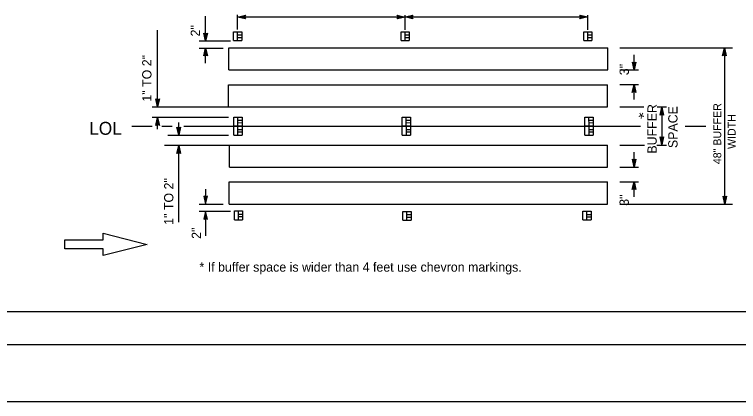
# Model space of a CAD drawing. Extents: x -893 to 867, y -474 to 712.
# Drawn here: x -466 to 81, y -474 to -182 of the extents above; entities that cross this region are included whole.
import ezdxf

# ---------------------------------------------------------------- set-up
doc = ezdxf.new("R2010")
doc.units = 0
for name, color, linetype in [('10 Sheet Format', 7, 'Continuous'), ('56 Stage 3 Anno', 7, 'Continuous'), ('57 Undefined', 7, 'Continuous'), ('60 Nongeo Data', 7, 'Continuous')]:
    doc.layers.add(name, color=color, linetype=linetype)

msp = doc.modelspace()

# ---------------------------------------------------------------- linework, layer by layer
at = {"layer": '10 Sheet Format'}
for p, q in [((-813.45, -406.04), (811.55, -406.04)), ((-863.45, -431.04), (836.55, -431.04))]:
    msp.add_line(p, q, dxfattribs=at)
for points in [[(-893.45, -474.04), (866.55, -474.04), (866.55, 711.96), (-893.45, 711.96)], [(-863.45, -431.04), (836.55, -431.04), (836.55, 668.96), (-863.45, 668.96)]]:
    msp.add_lwpolyline(points, close=True, dxfattribs=at)
at = {"layer": '56 Stage 3 Anno'}
for p, q in [((-321.83, -201.54), (-321.83, -182.95)), ((-297.69, -192.9), (-297.69, -181.95)), ((-297.67, -183.56), (-291.67, -182.23)), ((-291.67, -184.9), (-297.67, -183.56)), ((-297.67, -183.56), (-297.67, -183.56)), ((-297.38, -183.51), (-33.19, -183.51)), ((-291.89, -184.54), (-296.29, -183.56)), ((-296.28, -183.55), (-291.9, -182.58)), ((-294.91, -183.56), (-292.08, -182.93)), ((-292.12, -184.18), (-294.91, -183.56)), ((-293.52, -183.56), (-292.32, -183.29)), ((-292.3, -183.83), (-293.52, -183.56)), ((-291.67, -182.23), (-292.47, -183.56)), ((-292.47, -183.56), (-291.67, -184.9)), ((-291.67, -182.23), (-291.67, -182.23)), ((-291.67, -184.9), (-291.67, -184.9)), ((-176.38, -183.6), (-177.18, -182.26)), ((-177.18, -182.26), (-177.18, -182.26)), ((-177.18, -182.26), (-171.18, -183.6)), ((-171.18, -183.6), (-177.18, -184.93)), ((-177.18, -184.93), (-176.38, -183.6)), ((-177.18, -184.93), (-177.18, -184.93)), ((-176.96, -182.62), (-172.56, -183.6)), ((-172.57, -183.6), (-176.94, -184.57)), ((-173.94, -183.6), (-176.76, -184.22)), ((-176.73, -182.98), (-173.94, -183.6)), ((-176.55, -183.32), (-175.32, -183.6)), ((-175.32, -183.6), (-176.53, -183.87)), ((-171.18, -183.6), (-171.18, -183.6)), ((-171.15, -183.52), (-165.15, -182.19)), ((-165.15, -184.86), (-171.15, -183.52)), ((-171.15, -183.52), (-171.15, -183.52)), ((-171.14, -193.14), (-171.14, -182.2)), ((-165.36, -184.5), (-169.77, -183.52)), ((-169.76, -183.51), (-165.38, -182.55)), ((-168.38, -183.52), (-165.56, -182.89)), ((-165.6, -184.14), (-168.38, -183.52)), ((-167, -183.52), (-165.79, -183.25)), ((-165.77, -183.79), (-167, -183.52)), ((-165.15, -182.19), (-165.95, -183.52)), ((-165.95, -183.52), (-165.15, -184.86)), ((-165.15, -182.19), (-165.15, -182.19)), ((-165.15, -184.86), (-165.15, -184.86)), ((-38.25, -183.52), (-39.05, -182.18)), ((-39.05, -182.18), (-39.05, -182.18)), ((-39.05, -182.18), (-33.05, -183.52)), ((-33.05, -183.52), (-39.05, -184.85)), ((-39.05, -184.85), (-38.25, -183.52)), ((-39.05, -184.85), (-39.05, -184.85)), ((-38.83, -182.53), (-34.43, -183.52)), ((-34.44, -183.52), (-38.82, -184.49)), ((-35.81, -183.51), (-38.64, -184.14)), ((-38.6, -182.89), (-35.81, -183.51)), ((-38.42, -183.24), (-37.2, -183.51)), ((-37.2, -183.51), (-38.4, -183.78)), ((-33.06, -193.14), (-33.06, -182.2)), ((-33.05, -183.52), (-33.05, -183.52)), ((-358.12, -251.34), (-358.12, -193.45)), ((-321.81, -201.63), (-323.14, -195.63)), ((-323.14, -195.63), (-323.14, -195.63)), ((-323.14, -195.63), (-321.81, -196.43)), ((-321.81, -200.24), (-322.78, -195.87)), ((-321.8, -198.87), (-322.43, -196.04)), ((-321.8, -197.49), (-322.07, -196.28)), ((-321.81, -196.43), (-320.47, -195.63)), ((-320.47, -195.63), (-321.81, -201.63)), ((-320.82, -195.85), (-321.81, -200.25)), ((-321.18, -196.08), (-321.8, -198.87)), ((-321.53, -196.26), (-321.8, -197.49)), ((-320.47, -195.63), (-320.47, -195.63)), ((-326.69, -201.59), (-303.03, -201.59)), ((-321.81, -201.63), (-321.81, -201.63)), ((-326.69, -206.98), (-308.56, -206.98)), ((-323.15, -212.99), (-321.81, -206.99)), ((-321.81, -218.35), (-321.81, -206.99)), ((-321.81, -206.99), (-321.81, -206.99)), ((-321.81, -206.99), (-320.48, -212.99)), ((-8.89, -206.9), (76.3, -206.9)), ((68.78, -212.9), (70.12, -206.9)), ((70.12, -206.9), (70.12, -324.89)), ((70.12, -206.9), (70.12, -206.9)), ((70.12, -206.9), (71.45, -212.9)), ((-321.81, -212.19), (-323.15, -212.99)), ((-323.15, -212.99), (-323.15, -212.99)), ((-322.79, -212.78), (-321.81, -208.37)), ((-322.43, -212.54), (-321.81, -209.76)), ((-322.08, -212.37), (-321.81, -211.14)), ((-321.81, -209.76), (-321.18, -212.58)), ((-321.81, -211.14), (-321.54, -212.35)), ((-320.48, -212.99), (-321.81, -212.19)), ((-321.8, -208.39), (-320.84, -212.76)), ((-320.48, -212.99), (-320.48, -212.99)), ((1.91, -223.44), (1.91, -212.08)), ((70.12, -212.1), (68.78, -212.9)), ((68.78, -212.9), (68.78, -212.9)), ((69.13, -212.68), (70.12, -208.28)), ((69.49, -212.45), (70.11, -209.66)), ((69.84, -212.27), (70.11, -211.05)), ((70.11, -209.66), (70.74, -212.49)), ((70.11, -211.05), (70.38, -212.25)), ((70.12, -208.29), (71.09, -212.67)), ((71.45, -212.9), (70.12, -212.1)), ((71.45, -212.9), (71.45, -212.9)), ((1.93, -223.53), (0.6, -217.53)), ((0.6, -217.53), (0.6, -217.53)), ((0.6, -217.53), (1.93, -218.33)), ((1.93, -222.14), (0.96, -217.76)), ((1.94, -220.76), (1.31, -217.94)), ((1.94, -219.38), (1.67, -218.17)), ((1.93, -218.33), (3.27, -217.53)), ((3.27, -217.53), (1.93, -223.53)), ((2.92, -217.74), (1.94, -222.15)), ((2.56, -217.98), (1.94, -220.76)), ((2.21, -218.15), (1.94, -219.38)), ((3.27, -217.53), (3.27, -217.53)), ((-8.89, -223.49), (5.18, -223.49)), ((1.93, -223.53), (1.93, -223.53)), ((-8.89, -234.64), (5.33, -234.64)), ((0.52, -240.47), (1.86, -234.47)), ((1.86, -245.82), (1.86, -234.47)), ((1.86, -234.47), (1.86, -234.47)), ((1.86, -234.47), (3.19, -240.47)), ((1.86, -239.67), (0.52, -240.47)), ((0.52, -240.47), (0.52, -240.47)), ((0.88, -240.25), (1.86, -235.85)), ((1.24, -240.02), (1.86, -237.23)), ((1.58, -239.84), (1.86, -238.61)), ((1.86, -235.86), (2.83, -240.23)), ((1.86, -237.23), (2.49, -240.05)), ((1.86, -238.61), (2.13, -239.82)), ((3.19, -240.47), (1.86, -239.67)), ((3.19, -240.47), (3.19, -240.47)), ((-358.09, -251.43), (-359.42, -245.43)), ((-359.42, -245.43), (-359.42, -245.43)), ((-359.42, -245.43), (-358.09, -246.23)), ((-358.1, -250.04), (-359.06, -245.67)), ((-358.09, -248.67), (-358.72, -245.85)), ((-358.09, -247.29), (-358.36, -246.08)), ((-358.09, -246.23), (-356.75, -245.43)), ((-356.75, -245.43), (-358.09, -251.43)), ((-357.11, -245.65), (-358.09, -250.05)), ((-357.47, -245.88), (-358.09, -248.67)), ((-357.81, -246.06), (-358.09, -247.29)), ((-356.75, -245.43), (-356.75, -245.43)), ((-362.23, -251.4), (-304.54, -251.4)), ((-358.09, -251.43), (-358.09, -251.43)), ((-8.89, -251.46), (9.15, -251.46)), ((19.32, -251.46), (26.27, -251.46)), ((21.47, -257.64), (22.81, -251.64)), ((22.81, -256.84), (21.47, -257.64)), ((21.83, -257.43), (22.81, -253.02)), ((22.19, -257.19), (22.81, -254.41)), ((22.53, -257.02), (22.81, -255.79)), ((22.81, -251.64), (22.81, -278.64)), ((22.81, -251.64), (22.81, -251.64)), ((22.81, -251.64), (24.14, -257.64)), ((22.81, -253.03), (23.78, -257.41)), ((22.81, -254.41), (23.43, -257.23)), ((22.81, -255.79), (23.07, -257)), ((24.14, -257.64), (22.81, -256.84)), ((-362.23, -259.09), (-304.54, -259.09)), ((-359.43, -265.4), (-358.09, -259.4)), ((-359.08, -265.18), (-358.09, -260.78)), ((-358.72, -264.95), (-358.09, -262.16)), ((-358.09, -268.35), (-358.09, -259.4)), ((-358.09, -259.4), (-358.09, -259.4)), ((-358.09, -259.4), (-356.76, -265.4)), ((-358.09, -260.79), (-357.12, -265.16)), ((-358.09, -262.16), (-357.47, -264.98)), ((21.47, -257.64), (21.47, -257.64)), ((24.14, -257.64), (24.14, -257.64)), ((-358.09, -264.6), (-359.43, -265.4)), ((-359.43, -265.4), (-359.43, -265.4)), ((-358.37, -264.77), (-358.1, -263.54)), ((-358.1, -263.54), (-357.83, -264.75)), ((-356.76, -265.4), (-358.09, -264.6)), ((-356.76, -265.4), (-356.76, -265.4)), ((-342.14, -272.78), (-343.47, -266.78)), ((-343.47, -266.78), (-343.47, -266.78)), ((-343.47, -266.78), (-342.14, -267.58)), ((-342.15, -271.39), (-343.11, -267.01)), ((-342.14, -270.02), (-342.77, -267.19)), ((-342.14, -268.64), (-342.41, -267.43)), ((-342.17, -272.69), (-342.17, -263.2)), ((-342.14, -267.58), (-340.8, -266.78)), ((-340.8, -266.78), (-342.14, -272.78)), ((-341.16, -267), (-342.14, -271.4)), ((-341.52, -267.23), (-342.14, -270.02)), ((-341.86, -267.41), (-342.14, -268.64)), ((-340.8, -266.78), (-340.8, -266.78)), ((-350.48, -272.82), (-304.54, -272.82)), ((-342.14, -272.78), (-342.14, -272.78)), ((22.81, -280.11), (21.48, -274.11)), ((21.48, -274.11), (21.48, -274.11)), ((21.48, -274.11), (22.81, -274.91)), ((22.81, -278.72), (21.84, -274.35)), ((22.81, -277.35), (22.19, -274.52)), ((22.81, -275.97), (22.55, -274.76)), ((22.81, -274.91), (24.15, -274.11)), ((24.15, -274.11), (22.81, -280.11)), ((23.79, -274.33), (22.81, -278.73)), ((23.43, -274.56), (22.81, -277.35)), ((23.09, -274.74), (22.81, -275.97)), ((24.15, -274.11), (24.15, -274.11)), ((-352.78, -280.29), (-303.86, -280.29)), ((-343.48, -286.74), (-342.14, -280.74)), ((-343.13, -286.52), (-342.14, -282.12)), ((-342.77, -286.29), (-342.14, -283.5)), ((-342.14, -338.44), (-342.14, -280.74)), ((-342.14, -280.74), (-342.14, -280.74)), ((-342.14, -280.74), (-340.81, -286.74)), ((-342.14, -282.13), (-341.17, -286.51)), ((-342.14, -283.5), (-341.52, -286.33)), ((-8.89, -280.24), (9.8, -280.24)), ((19.06, -280.24), (26.27, -280.24)), ((22.81, -280.11), (22.81, -280.11)), ((-342.14, -285.94), (-343.48, -286.74)), ((-343.48, -286.74), (-343.48, -286.74)), ((-342.42, -286.11), (-342.15, -284.89)), ((-342.15, -284.89), (-341.88, -286.09)), ((-340.81, -286.74), (-342.14, -285.94)), ((-340.81, -286.74), (-340.81, -286.74)), ((1.88, -296.93), (1.88, -285.57)), ((1.9, -297.02), (0.57, -291.02)), ((0.57, -291.02), (0.57, -291.02)), ((0.57, -291.02), (1.9, -291.82)), ((1.89, -295.63), (0.93, -291.25)), ((1.9, -294.25), (1.27, -291.43)), ((1.9, -292.87), (1.63, -291.66)), ((1.9, -291.82), (3.24, -291.02)), ((3.24, -291.02), (1.9, -297.02)), ((2.88, -291.23), (1.9, -295.64)), ((2.52, -291.47), (1.9, -294.25)), ((2.18, -291.64), (1.9, -292.87)), ((3.24, -291.02), (3.24, -291.02)), ((-8.89, -296.98), (5.15, -296.98)), ((1.9, -297.02), (1.9, -297.02)), ((-8.89, -308.13), (5.29, -308.13)), ((0.48, -313.96), (1.82, -307.96)), ((0.84, -313.74), (1.82, -309.34)), ((1.2, -313.51), (1.82, -310.72)), ((1.82, -319.31), (1.82, -307.96)), ((1.82, -307.96), (1.82, -307.96)), ((1.82, -307.96), (3.15, -313.96)), ((1.82, -310.72), (2.45, -313.54)), ((1.83, -309.35), (2.8, -313.72)), ((-321.81, -313.56), (-321.81, -324.91)), ((1.82, -313.16), (0.48, -313.96)), ((0.48, -313.96), (0.48, -313.96)), ((1.55, -313.33), (1.82, -312.1)), ((1.82, -312.1), (2.09, -313.31)), ((3.15, -313.96), (1.82, -313.16)), ((3.15, -313.96), (3.15, -313.96)), ((-321.81, -319.71), (-323.15, -318.91)), ((-323.15, -318.91), (-323.15, -318.91)), ((-323.15, -318.91), (-321.81, -324.91)), ((-322.79, -319.13), (-321.81, -323.53)), ((-322.43, -319.36), (-321.81, -322.15)), ((-322.08, -319.54), (-321.81, -320.77)), ((-321.81, -324.91), (-320.48, -318.91)), ((-320.48, -318.91), (-321.81, -319.71)), ((-321.81, -322.15), (-321.18, -319.32)), ((-321.81, -320.77), (-321.54, -319.56)), ((-321.8, -323.52), (-320.84, -319.15)), ((-320.48, -318.91), (-320.48, -318.91)), ((70.44, -324.89), (69.11, -318.89)), ((69.11, -318.89), (69.11, -318.89)), ((69.11, -318.89), (70.44, -319.69)), ((70.44, -323.5), (69.47, -319.12)), ((70.44, -322.13), (69.82, -319.3)), ((70.45, -320.74), (70.18, -319.54)), ((70.44, -319.69), (71.78, -318.89)), ((71.78, -318.89), (70.44, -324.89)), ((71.43, -319.1), (70.44, -323.51)), ((71.07, -319.34), (70.44, -322.13)), ((70.72, -319.51), (70.45, -320.74)), ((71.78, -318.89), (71.78, -318.89)), ((-326.69, -324.93), (-308.56, -324.93)), ((-321.81, -324.91), (-321.81, -324.91)), ((-8.89, -324.89), (76.3, -324.89)), ((70.44, -324.89), (70.44, -324.89)), ((-326.69, -330.31), (-303.03, -330.31)), ((-321.81, -330.27), (-323.14, -336.27)), ((-321.81, -331.67), (-322.78, -336.04)), ((-321.8, -333.04), (-322.43, -335.86)), ((-321.83, -330.37), (-321.83, -348.95)), ((-320.47, -336.27), (-321.81, -330.27)), ((-321.81, -330.27), (-321.81, -330.27)), ((-320.82, -336.06), (-321.81, -331.65)), ((-321.18, -335.82), (-321.8, -333.04)), ((-323.14, -336.27), (-321.81, -335.47)), ((-323.14, -336.27), (-323.14, -336.27)), ((-321.8, -334.42), (-322.07, -335.63)), ((-321.81, -335.47), (-320.47, -336.27)), ((-321.53, -335.65), (-321.8, -334.42)), ((-320.47, -336.27), (-320.47, -336.27))]:
    msp.add_line(p, q, dxfattribs=at)
at = {"layer": '60 Nongeo Data'}
for p, q in [((-300.77, -194.63), (-294.52, -194.62)), ((-300.76, -201.33), (-300.77, -194.63)), ((-297.64, -201.3), (-297.65, -194.63)), ((-294.52, -194.62), (-294.52, -201.32)), ((-174.19, -194.63), (-167.94, -194.62)), ((-174.18, -201.33), (-174.19, -194.63)), ((-171.05, -201.3), (-171.06, -194.63)), ((-167.94, -194.62), (-167.93, -201.32)), ((-36.2, -194.63), (-29.95, -194.62)), ((-36.19, -201.33), (-36.2, -194.63)), ((-33.07, -201.3), (-33.07, -194.63)), ((-29.95, -194.62), (-29.94, -201.32)), ((-300.76, -201.33), (-294.52, -201.32)), ((-297.65, -197.05), (-294.52, -197.04)), ((-297.64, -198.91), (-294.52, -198.9)), ((-174.18, -201.33), (-167.93, -201.32)), ((-171.06, -197.05), (-167.94, -197.04)), ((-171.06, -198.91), (-167.93, -198.9)), ((-36.19, -201.33), (-29.94, -201.32)), ((-33.07, -197.05), (-29.95, -197.04)), ((-33.07, -198.91), (-29.94, -198.9)), ((-304.36, -206.86), (-17.96, -206.86)), ((-304.36, -223.53), (-304.36, -206.86)), ((-17.96, -223.53), (-17.96, -206.86)), ((-304.36, -223.53), (-17.96, -223.53)), ((-304.54, -234.73), (-18.13, -234.73)), ((-304.54, -251.4), (-304.54, -234.73)), ((-18.13, -251.4), (-18.13, -234.73)), ((-304.54, -251.4), (-18.13, -251.4)), ((-300.52, -265.79), (-300.53, -259.09)), ((-300.53, -259.09), (-294.28, -259.09)), ((-297.4, -265.76), (-297.41, -259.09)), ((-297.4, -261.51), (-294.28, -261.51)), ((-294.28, -259.09), (-294.27, -265.78)), ((-173.31, -265.79), (-173.32, -259.09)), ((-173.32, -259.09), (-167.07, -259.09)), ((-170.19, -265.76), (-170.19, -259.09)), ((-170.19, -261.51), (-167.07, -261.51)), ((-167.07, -259.09), (-167.06, -265.78)), ((-35.29, -265.79), (-35.3, -259.09)), ((-35.3, -259.09), (-29.05, -259.09)), ((-32.17, -265.76), (-32.18, -259.09)), ((-32.17, -261.51), (-29.05, -261.51)), ((-29.05, -259.09), (-29.04, -265.78)), ((-377.57, -265.95), (-362.29, -265.95)), ((-354.91, -265.95), (-347.01, -265.95)), ((-338.35, -265.95), (6.71, -265.95)), ((-300.52, -265.79), (-294.27, -265.78)), ((-300.48, -266.12), (-294.23, -266.11)), ((-300.47, -272.82), (-300.48, -266.12)), ((-297.4, -263.37), (-294.28, -263.36)), ((-297.35, -272.79), (-297.36, -266.12)), ((-294.23, -266.11), (-294.22, -272.81)), ((-173.31, -265.79), (-167.06, -265.78)), ((-173.27, -266.12), (-167.02, -266.11)), ((-173.26, -272.82), (-173.27, -266.12)), ((-170.19, -263.37), (-167.06, -263.36)), ((-170.14, -272.79), (-170.15, -266.12)), ((-167.02, -266.11), (-167.01, -272.81)), ((-35.29, -265.79), (-29.04, -265.78)), ((-35.25, -266.12), (-29, -266.11)), ((-35.25, -272.82), (-35.25, -266.12)), ((-32.17, -263.37), (-29.05, -263.36)), ((-32.12, -272.79), (-32.13, -266.12)), ((-29, -266.11), (-29, -272.81)), ((40.48, -265.95), (56.13, -265.95)), ((-300.47, -272.82), (-294.22, -272.81)), ((-297.35, -268.54), (-294.23, -268.53)), ((-297.35, -270.4), (-294.23, -270.39)), ((-173.26, -272.82), (-167.01, -272.81)), ((-170.14, -268.54), (-167.02, -268.53)), ((-170.14, -270.4), (-167.02, -270.39)), ((-35.25, -272.82), (-29, -272.81)), ((-32.13, -268.54), (-29, -268.53)), ((-32.12, -270.4), (-29, -270.39)), ((-303.86, -280.29), (-18.13, -280.29)), ((-303.86, -296.95), (-303.86, -280.29)), ((-18.13, -296.95), (-18.13, -280.29)), ((-303.86, -296.95), (-18.13, -296.95)), ((-304.03, -308.15), (-18.13, -308.15)), ((-304.03, -324.82), (-304.03, -308.15)), ((-18.13, -324.82), (-18.13, -308.15)), ((-304.03, -324.82), (-18.13, -324.82)), ((-300.08, -330.09), (-293.83, -330.08)), ((-300.08, -336.79), (-300.08, -330.09)), ((-296.95, -336.76), (-296.96, -330.09)), ((-296.96, -332.51), (-293.83, -332.5)), ((-293.83, -330.08), (-293.83, -336.78)), ((-172.81, -330.39), (-166.57, -330.38)), ((-172.81, -337.09), (-172.81, -330.39)), ((-169.68, -337.05), (-169.69, -330.38)), ((-169.69, -332.8), (-166.56, -332.8)), ((-166.57, -330.38), (-166.56, -337.08)), ((-36.82, -336.9), (-36.83, -330.2)), ((-36.83, -330.2), (-30.58, -330.2)), ((-33.7, -336.87), (-33.71, -330.2)), ((-33.71, -332.62), (-30.58, -332.62)), ((-30.58, -330.2), (-30.58, -336.89)), ((-300.08, -336.79), (-293.83, -336.78)), ((-296.95, -334.37), (-293.83, -334.36)), ((-172.81, -337.09), (-166.56, -337.08)), ((-169.68, -334.66), (-166.56, -334.66)), ((-36.82, -336.9), (-30.58, -336.89)), ((-33.7, -334.48), (-30.58, -334.47)), ((-399.09, -351.86), (-399.09, -346.83)), ((-399.09, -346.83), (-366.01, -355.32)), ((-428.28, -355.32), (-428.28, -351.86)), ((-428.28, -351.86), (-399.09, -351.86)), ((-428.28, -358.78), (-428.28, -355.32)), ((-366.01, -355.32), (-399.09, -363.82)), ((-399.09, -358.78), (-428.28, -358.78)), ((-399.09, -363.82), (-399.09, -358.78))]:
    msp.add_line(p, q, dxfattribs=at)

# ---------------------------------------------------------------- texts
at = {"layer": '57 Undefined'}
for s, height, rotation, p in [(' 2"', 7, 90, (-326.09, -200.83)), (' 1" TO 2"', 7, 90, (-362.72, -250.06)), (' 3"', 7, 90, (-2.06, -230.1)), ('BUFFER', 7, 90, (18.99, -286.76)), ('SPACE', 7, 90, (34.68, -282.58)), ('48" BUFFER', 6, 90, (67.73, -294.73)), ('*', 8.56, 180, (9.57, -251.69)), ('WIDTH', 6, 90, (78.61, -283.24)), (' 1" TO 2"', 7, 90, (-346.15, -343.16)), (' 3"', 7, 90, (-2.1, -328.77)), (' 2"', 7, 90, (-325.35, -353.74))]:
    msp.add_text(s, height=height, rotation=rotation, dxfattribs=at).set_placement(p)
for s, height, p in [('LOL', 9.74, (-409.77, -272.51)), ('* If buffer space is wider than 4 feet use chevron markings.', 7, (-326.49, -375.95))]:
    msp.add_text(s, height=height, dxfattribs=at).set_placement(p)

doc.saveas('drawing.dxf')
